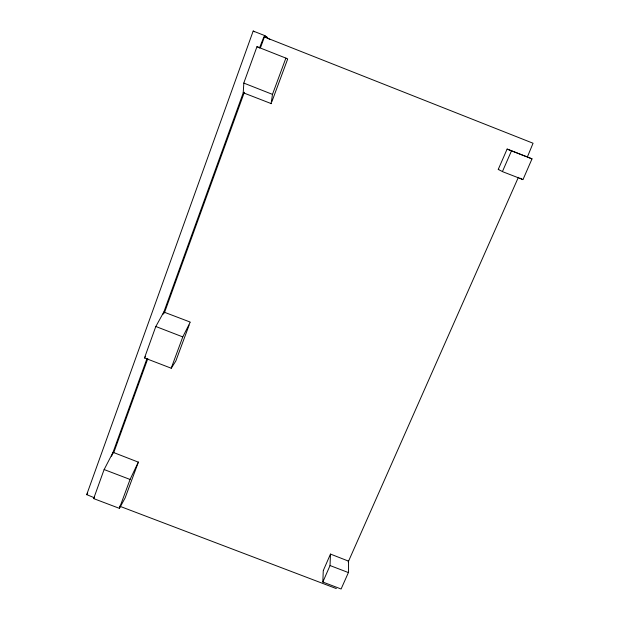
<?xml version="1.0" encoding="UTF-8"?>
<svg xmlns="http://www.w3.org/2000/svg" width="620" height="620" viewBox="0 0 620 620"><rect width="100%" height="100%" fill="white"/><g stroke="black" fill="none" stroke-linecap="round" stroke-linejoin="round"><path stroke-width="0.93" d="M94.085 497.666L86.707 494.621L253.192 31.008L254.433 31.783M138.035 463.055L125.124 497.93L119.435 508.361L93.659 498.596L104.044 469.728L113.057 452.321L138.369 462.156M323.268 570.547L322.826 582.033L341.101 589L348.556 572.221L348.548 561.131L330.476 554.079L323.438 570.222M189.162 325.004L175.847 360.956L171.26 368.233L144.491 357.942L155.736 326.686L163.804 312.031L190.038 322.005M190.162 322.307L182.784 336.908L171.198 368.241M138.376 462.009L130.068 479.462L119.366 508.392M266.995 37.355L264.895 35.642L253.2 31.062M271.173 103.587L243.218 92.752L243.854 82.863L256.982 46.639M271.103 103.726L272.482 94.38L285.89 58.11L256.982 46.686M264.895 35.642L260.493 47.709M522.838 179.521L502.975 171.833L498.24 169.43L507.144 149.017L532.007 158.867L523.234 179.025L522.792 179.637L519.816 178.111M322.826 582.033L330.034 565.548L330.476 554.079M348.308 561.34L348.394 560.922M502.464 171.476L511.523 150.776M111.608 456.25L146.855 358.941M162.99 314.379L243.358 92.481M259.501 47.918L263.911 36.789L533.061 143.236L527.372 156.969M113.569 453.127L147.824 358.593M164.3 313.139L244.35 92.256M271.839 101.773L287.603 59.218M348.2 561.976L518.374 177.305M532.007 158.867L527.333 156.992M119.544 506.153L336.35 588.597M94.604 497.015L93.659 498.596M86.707 494.721L87.707 493.164M145.623 356.415L144.491 357.942M285.89 58.11L287.672 58.985M507.114 149.149L526.535 156.682M272.482 94.38L243.831 83.096M330.034 565.548L348.401 572.562M155.852 326.507L182.784 336.908M104.152 469.557L130.068 479.462M264.329 35.991L267.026 37.115M257.812 47.043L259.478 47.841M266.081 37.014L270.064 39.618M498.317 169.306L498.782 169.632"/></g></svg>
